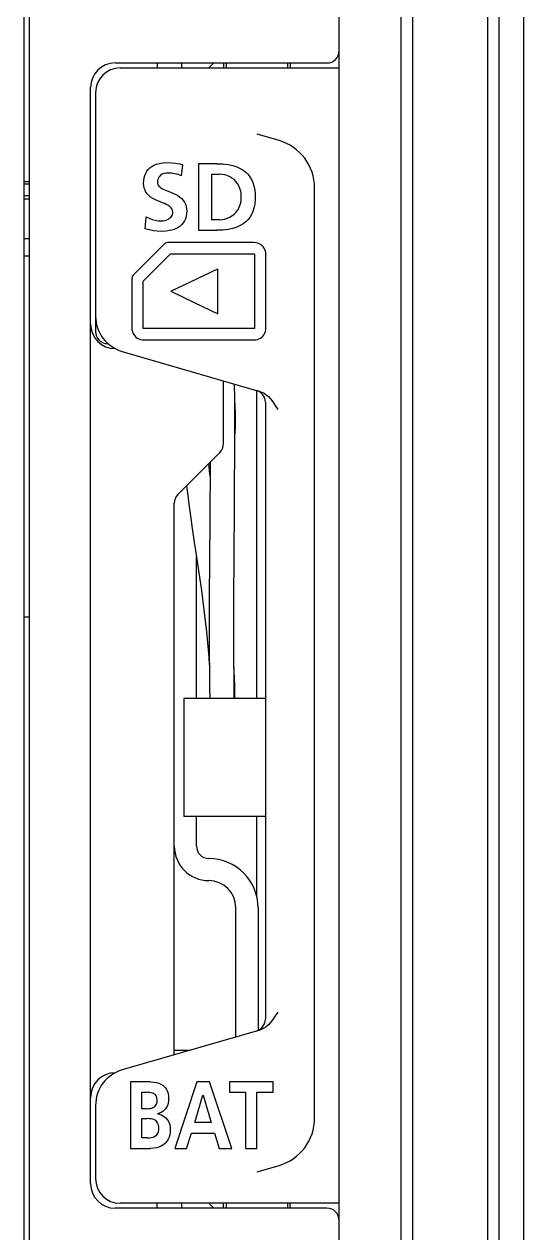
# Model space of a CAD drawing. Extents: x 0 to 563, y 0 to 379.
# Drawn here: x 543.12 to 563.42, y 151.17 to 200.25 of the extents above; entities that cross this region are included whole.
import ezdxf

# ---------------------------------------------------------------- set-up
doc = ezdxf.new("R2010")
doc.units = 0
doc.header["$LTSCALE"] = 32.67
doc.layers.get('0').update_dxf_attribs({"linetype": 'CONTINUOUS'})
doc.layers.add('SURF', color=7, linetype='CONTINUOUS')

msp = doc.modelspace()

# ---------------------------------------------------------------- linework, layer by layer
at = {"color": 7, "linetype": 'CONTINUOUS'}
for p, q in [((563.418, 116.562), (563.418, 251.584)), ((562.418, 117.573), (562.418, 250.573)), ((558.898, 246.573), (558.898, 121.573)), ((561.937, 246.573), (561.937, 121.573)), ((558.418, 245.073), (558.418, 123.073)), ((555.918, 126.073), (555.918, 242.073)), ((543.118, 139.073), (543.118, 237.573)), ((543.318, 237.673), (543.318, 139.073)), ((546.818, 198.673), (555.418, 198.673)), ((547.018, 198.473), (555.918, 198.473)), ((548.518, 198.673), (548.518, 198.473)), ((549.518, 198.473), (549.518, 198.673)), ((550.618, 198.473), (550.818, 198.673)), ((551.218, 198.673), (551.218, 198.473)), ((551.318, 198.673), (551.318, 198.473)), ((553.818, 198.673), (553.818, 198.473)), ((553.918, 198.673), (553.918, 198.473)), ((545.818, 153.173), (545.818, 197.673)), ((546.018, 197.473), (546.018, 187.773)), ((553.475, 195.524), (552.584, 195.782)), ((548.102, 194.274), (548.157, 194.345)), ((548.157, 194.345), (548.223, 194.409)), ((548.223, 194.409), (548.3, 194.467)), ((548.3, 194.467), (548.39, 194.519)), ((548.39, 194.519), (548.496, 194.563)), ((548.496, 194.563), (548.618, 194.597)), ((548.618, 194.597), (548.758, 194.62)), ((548.758, 194.62), (548.916, 194.629)), ((548.916, 194.629), (549.102, 194.622)), ((549.102, 194.622), (549.271, 194.602)), ((549.271, 194.602), (549.424, 194.572)), ((549.424, 194.572), (549.562, 194.532)), ((549.512, 194.087), (549.562, 194.532)), ((550.946, 194.582), (550.207, 194.582)), ((550.207, 194.582), (550.207, 191.881)), ((550.946, 194.582), (551.193, 194.574)), ((551.193, 194.574), (551.409, 194.548)), ((551.409, 194.548), (551.597, 194.508)), ((551.597, 194.508), (551.759, 194.456)), ((551.759, 194.456), (551.897, 194.394)), ((551.897, 194.394), (552.015, 194.324)), ((543.318, 193.848), (543.118, 193.848)), ((547.971, 193.786), (547.975, 193.898)), ((547.975, 193.898), (547.991, 194.007)), ((547.991, 194.007), (548.018, 194.107)), ((548.018, 194.107), (548.056, 194.195)), ((548.056, 194.195), (548.102, 194.274)), ((548.54, 193.89), (548.536, 193.828)), ((548.551, 193.945), (548.54, 193.89)), ((548.569, 193.995), (548.551, 193.945)), ((548.593, 194.038), (548.569, 193.995)), ((548.624, 194.077), (548.593, 194.038)), ((548.66, 194.111), (548.624, 194.077)), ((548.704, 194.141), (548.66, 194.111)), ((548.755, 194.166), (548.704, 194.141)), ((548.814, 194.185), (548.755, 194.166)), ((548.883, 194.198), (548.814, 194.185)), ((548.962, 194.203), (548.883, 194.198)), ((549.097, 194.196), (548.962, 194.203)), ((549.235, 194.174), (549.097, 194.196)), ((549.375, 194.138), (549.235, 194.174)), ((549.512, 194.087), (549.375, 194.138)), ((550.748, 194.157), (551.05, 194.157)), ((550.748, 192.307), (550.748, 194.157)), ((551.159, 194.15), (551.05, 194.157)), ((551.266, 194.131), (551.159, 194.15)), ((551.37, 194.099), (551.266, 194.131)), ((551.468, 194.055), (551.37, 194.099)), ((551.56, 194), (551.468, 194.055)), ((551.643, 193.935), (551.56, 194)), ((551.718, 193.86), (551.643, 193.935)), ((551.783, 193.776), (551.718, 193.86)), ((552.015, 194.324), (552.119, 194.244)), ((552.119, 194.244), (552.209, 194.155)), ((552.209, 194.155), (552.287, 194.056)), ((552.287, 194.056), (552.353, 193.947)), ((552.353, 193.947), (552.408, 193.825)), ((543.318, 193.748), (543.118, 193.748)), ((547.979, 193.68), (547.971, 193.786)), ((547.999, 193.587), (547.979, 193.68)), ((548.028, 193.504), (547.999, 193.587)), ((548.067, 193.428), (548.028, 193.504)), ((548.116, 193.358), (548.067, 193.428)), ((548.178, 193.291), (548.116, 193.358)), ((548.536, 193.828), (548.54, 193.786)), ((548.54, 193.786), (548.55, 193.747)), ((548.55, 193.747), (548.567, 193.709)), ((548.567, 193.709), (548.592, 193.674)), ((548.592, 193.674), (548.624, 193.64)), ((548.624, 193.64), (548.665, 193.608)), ((548.665, 193.608), (548.714, 193.578)), ((548.714, 193.578), (548.77, 193.548)), ((548.77, 193.548), (548.833, 193.52)), ((548.833, 193.52), (548.904, 193.491)), ((548.904, 193.491), (549.065, 193.429)), ((549.065, 193.429), (549.157, 193.391)), ((549.157, 193.391), (549.256, 193.346)), ((551.837, 193.683), (551.783, 193.776)), ((551.882, 193.582), (551.837, 193.683)), ((551.914, 193.472), (551.882, 193.582)), ((551.934, 193.354), (551.914, 193.472)), ((552.408, 193.825), (552.453, 193.683)), ((552.453, 193.683), (552.486, 193.515)), ((552.486, 193.515), (552.503, 193.328)), ((554.918, 155.829), (554.918, 193.603)), ((543.318, 193.272), (543.118, 193.272)), ((543.318, 193.148), (543.118, 193.148)), ((548.255, 193.227), (548.178, 193.291)), ((548.347, 193.168), (548.255, 193.227)), ((548.45, 193.114), (548.347, 193.168)), ((548.552, 193.069), (548.45, 193.114)), ((548.647, 193.03), (548.552, 193.069)), ((548.734, 192.996), (548.647, 193.03)), ((548.813, 192.964), (548.734, 192.996)), ((548.885, 192.932), (548.813, 192.964)), ((548.948, 192.9), (548.885, 192.932)), ((549.004, 192.865), (548.948, 192.9)), ((549.051, 192.83), (549.004, 192.865)), ((549.256, 193.346), (549.356, 193.292)), ((549.356, 193.292), (549.446, 193.231)), ((549.446, 193.231), (549.522, 193.165)), ((549.522, 193.165), (549.584, 193.095)), ((549.584, 193.095), (549.633, 193.02)), ((549.633, 193.02), (549.67, 192.941)), ((549.67, 192.941), (549.698, 192.854)), ((551.838, 192.781), (551.882, 192.883)), ((551.882, 192.883), (551.914, 192.993)), ((551.914, 192.993), (551.934, 193.11)), ((551.94, 193.232), (551.934, 193.354)), ((551.934, 193.11), (551.94, 193.232)), ((552.486, 192.946), (552.453, 192.779)), ((552.503, 193.134), (552.486, 192.946)), ((552.503, 193.328), (552.503, 193.134)), ((548.064, 192.426), (548.014, 191.939)), ((548.064, 192.426), (548.193, 192.365)), ((549.027, 192.366), (549.07, 192.403)), ((549.088, 192.792), (549.051, 192.83)), ((549.07, 192.403), (549.103, 192.441)), ((549.117, 192.753), (549.088, 192.792)), ((549.103, 192.441), (549.127, 192.482)), ((549.137, 192.712), (549.117, 192.753)), ((549.127, 192.482), (549.144, 192.527)), ((549.15, 192.668), (549.137, 192.712)), ((549.144, 192.527), (549.154, 192.574)), ((549.155, 192.621), (549.15, 192.668)), ((549.154, 192.574), (549.155, 192.621)), ((549.698, 192.441), (549.67, 192.346)), ((549.698, 192.854), (549.715, 192.756)), ((549.715, 192.544), (549.698, 192.441)), ((549.715, 192.756), (549.721, 192.651)), ((549.721, 192.651), (549.715, 192.544)), ((551.371, 192.365), (551.469, 192.409)), ((551.469, 192.409), (551.561, 192.464)), ((551.561, 192.464), (551.644, 192.529)), ((551.644, 192.529), (551.719, 192.604)), ((551.719, 192.604), (551.783, 192.688)), ((551.783, 192.688), (551.838, 192.781)), ((552.286, 192.405), (552.208, 192.307)), ((552.352, 192.514), (552.286, 192.405)), ((552.407, 192.637), (552.352, 192.514)), ((552.453, 192.779), (552.407, 192.637)), ((548.198, 191.893), (548.014, 191.939)), ((548.193, 192.365), (548.321, 192.317)), ((548.366, 191.859), (548.198, 191.893)), ((548.321, 192.317), (548.446, 192.285)), ((548.446, 192.285), (548.565, 192.266)), ((548.565, 192.266), (548.676, 192.26)), ((548.676, 192.26), (548.762, 192.266)), ((548.762, 192.266), (548.841, 192.281)), ((548.841, 192.281), (548.912, 192.304)), ((548.912, 192.304), (548.975, 192.332)), ((548.975, 192.332), (549.027, 192.366)), ((549.169, 191.9), (549.037, 191.865)), ((549.282, 191.943), (549.169, 191.9)), ((549.378, 191.994), (549.282, 191.943)), ((549.458, 192.051), (549.378, 191.994)), ((549.527, 192.114), (549.458, 192.051)), ((549.584, 192.183), (549.527, 192.114)), ((549.632, 192.26), (549.584, 192.183)), ((549.67, 192.346), (549.632, 192.26)), ((551.05, 192.307), (550.748, 192.307)), ((551.192, 191.89), (550.946, 191.881)), ((551.05, 192.307), (551.159, 192.313)), ((551.159, 192.313), (551.267, 192.333)), ((551.409, 191.915), (551.192, 191.89)), ((551.267, 192.333), (551.371, 192.365)), ((551.596, 191.955), (551.409, 191.915)), ((551.758, 192.007), (551.596, 191.955)), ((551.896, 192.069), (551.758, 192.007)), ((552.014, 192.139), (551.896, 192.069)), ((552.117, 192.218), (552.014, 192.139)), ((552.208, 192.307), (552.117, 192.218)), ((543.118, 191.548), (543.318, 191.548)), ((548.528, 191.841), (548.366, 191.859)), ((548.707, 191.834), (548.528, 191.841)), ((548.883, 191.843), (548.707, 191.834)), ((549.037, 191.865), (548.883, 191.843)), ((550.207, 191.881), (550.946, 191.881)), ((548.809, 191.314), (547.56, 190.067)), ((548.688, 190.542), (549.066, 190.919)), ((548.836, 191.338), (548.809, 191.314)), ((548.866, 191.356), (548.836, 191.338)), ((548.9, 191.369), (548.866, 191.356)), ((548.935, 191.378), (548.9, 191.369)), ((548.97, 191.381), (548.935, 191.378)), ((552.461, 191.381), (548.97, 191.381)), ((549.066, 190.919), (552.461, 190.919)), ((552.527, 191.376), (552.461, 191.381)), ((552.461, 190.919), (552.465, 190.918)), ((552.465, 190.918), (552.469, 190.916)), ((552.469, 190.916), (552.474, 190.913)), ((552.474, 190.913), (552.477, 190.909)), ((552.477, 190.909), (552.479, 190.904)), ((552.479, 190.904), (552.48, 190.9)), ((552.595, 191.361), (552.527, 191.376)), ((552.66, 191.336), (552.595, 191.361)), ((552.721, 191.303), (552.66, 191.336)), ((552.777, 191.262), (552.721, 191.303)), ((552.825, 191.214), (552.777, 191.262)), ((552.865, 191.158), (552.825, 191.214)), ((552.898, 191.097), (552.865, 191.158)), ((552.922, 191.033), (552.898, 191.097)), ((552.937, 190.966), (552.922, 191.033)), ((552.942, 190.9), (552.937, 190.966)), ((543.118, 190.848), (543.318, 190.848)), ((547.955, 189.809), (548.688, 190.542)), ((552.48, 190.9), (552.48, 187.908)), ((552.942, 187.908), (552.942, 190.9)), ((547.496, 189.938), (547.493, 189.904)), ((547.504, 189.974), (547.496, 189.938)), ((547.518, 190.007), (547.504, 189.974)), ((547.536, 190.038), (547.518, 190.007)), ((547.56, 190.067), (547.536, 190.038)), ((549.081, 189.406), (550.983, 190.319)), ((550.983, 188.489), (550.983, 190.319)), ((547.493, 189.904), (547.493, 187.908)), ((547.955, 187.889), (547.955, 189.809)), ((549.081, 189.405), (550.031, 188.947)), ((550.031, 188.947), (550.983, 188.489)), ((547.493, 187.908), (547.498, 187.842)), ((547.498, 187.842), (547.513, 187.775)), ((547.513, 187.775), (547.537, 187.711)), ((547.537, 187.711), (547.569, 187.65)), ((547.569, 187.65), (547.61, 187.594)), ((547.61, 187.594), (547.658, 187.546)), ((547.658, 187.546), (547.713, 187.505)), ((547.713, 187.505), (547.774, 187.472)), ((547.774, 187.472), (547.84, 187.447)), ((552.461, 187.889), (547.955, 187.889)), ((552.465, 187.89), (552.461, 187.889)), ((552.469, 187.892), (552.465, 187.89)), ((552.474, 187.895), (552.469, 187.892)), ((552.477, 187.899), (552.474, 187.895)), ((552.479, 187.904), (552.477, 187.899)), ((552.48, 187.908), (552.479, 187.904)), ((552.594, 187.447), (552.658, 187.471)), ((552.658, 187.471), (552.719, 187.504)), ((552.719, 187.504), (552.775, 187.544)), ((552.775, 187.544), (552.823, 187.593)), ((552.823, 187.593), (552.864, 187.648)), ((552.864, 187.648), (552.898, 187.709)), ((552.898, 187.709), (552.922, 187.774)), ((552.922, 187.774), (552.937, 187.842)), ((552.937, 187.842), (552.942, 187.908)), ((546.518, 187.273), (546.529, 187.273)), ((547.84, 187.447), (547.907, 187.432)), ((547.907, 187.432), (547.973, 187.428)), ((547.973, 187.428), (552.461, 187.428)), ((552.461, 187.428), (552.527, 187.432)), ((552.527, 187.432), (552.594, 187.447)), ((547.1, 186.96), (552.691, 185.339)), ((551.218, 183.217), (551.218, 185.766)), ((552.568, 172.873), (552.568, 185.374)), ((552.691, 185.339), (552.776, 185.309)), ((552.776, 185.309), (552.862, 185.265)), ((552.862, 185.265), (552.95, 185.205)), ((552.95, 185.205), (553.04, 185.128)), ((553.04, 185.128), (553.131, 185.03)), ((553.131, 185.03), (553.225, 184.91)), ((552.918, 184.898), (552.918, 159.849)), ((553.225, 184.91), (553.32, 184.768)), ((553.32, 184.768), (553.418, 184.608)), ((549.364, 181.156), (551.071, 182.863)), ((549.218, 158.401), (549.218, 180.803)), ((550.118, 172.873), (550.118, 178.631)), ((543.318, 176.173), (543.118, 176.173)), ((552.918, 172.873), (549.602, 172.873)), ((549.602, 172.873), (549.602, 168.073)), ((552.918, 168.073), (549.602, 168.073)), ((550.118, 166.873), (550.118, 168.073)), ((552.568, 164.815), (552.568, 168.073)), ((551.718, 159.126), (551.718, 164.373)), ((552.618, 164.373), (552.618, 159.391)), ((553.418, 160.139), (553.32, 159.979)), ((552.949, 159.541), (552.861, 159.482)), ((553.039, 159.618), (552.949, 159.541)), ((553.131, 159.715), (553.039, 159.618)), ((553.224, 159.836), (553.131, 159.715)), ((553.32, 159.979), (553.224, 159.836)), ((552.691, 159.408), (547.1, 157.787)), ((552.775, 159.438), (552.691, 159.408)), ((552.861, 159.482), (552.775, 159.438)), ((549.813, 158.573), (549.218, 158.573)), ((548.246, 157.304), (547.444, 157.304)), ((547.444, 157.304), (547.444, 154.602)), ((548.246, 157.304), (548.379, 157.297)), ((548.379, 157.297), (548.493, 157.278)), ((548.493, 157.278), (548.591, 157.248)), ((548.591, 157.248), (548.674, 157.212)), ((548.674, 157.212), (548.745, 157.168)), ((548.745, 157.168), (548.805, 157.116)), ((548.805, 157.116), (548.857, 157.058)), ((548.857, 157.058), (548.9, 156.992)), ((550.134, 157.304), (549.239, 154.602)), ((550.654, 157.304), (550.134, 157.304)), ((551.555, 154.602), (550.654, 157.304)), ((553.231, 157.304), (551.455, 157.304)), ((551.455, 157.304), (551.455, 156.878)), ((553.231, 156.878), (553.231, 157.304)), ((547.904, 156.878), (548.082, 156.878)), ((547.904, 156.213), (547.904, 156.878)), ((548.155, 156.877), (548.082, 156.878)), ((548.221, 156.872), (548.155, 156.877)), ((548.281, 156.863), (548.221, 156.872)), ((548.334, 156.849), (548.281, 156.863)), ((548.379, 156.829), (548.334, 156.849)), ((548.418, 156.804), (548.379, 156.829)), ((548.451, 156.774), (548.418, 156.804)), ((548.478, 156.739), (548.451, 156.774)), ((548.499, 156.698), (548.478, 156.739)), ((548.514, 156.652), (548.499, 156.698)), ((548.523, 156.6), (548.514, 156.652)), ((548.526, 156.541), (548.523, 156.6)), ((548.9, 156.992), (548.936, 156.916)), ((548.936, 156.916), (548.963, 156.828)), ((548.963, 156.828), (548.98, 156.727)), ((548.98, 156.727), (548.986, 156.611)), ((548.986, 156.611), (548.98, 156.513)), ((550.049, 155.647), (550.381, 156.762)), ((550.381, 156.762), (550.387, 156.762)), ((550.387, 156.762), (550.72, 155.647)), ((551.455, 156.878), (552.113, 156.878)), ((552.113, 156.878), (552.113, 154.602)), ((552.573, 156.878), (553.231, 156.878)), ((552.573, 154.602), (552.573, 156.878)), ((546.018, 156.346), (546.018, 153.373)), ((548.092, 156.213), (547.904, 156.213)), ((548.092, 156.213), (548.172, 156.216)), ((548.172, 156.216), (548.244, 156.225)), ((548.244, 156.225), (548.306, 156.24)), ((548.306, 156.24), (548.36, 156.261)), ((548.36, 156.261), (548.404, 156.287)), ((548.404, 156.287), (548.442, 156.318)), ((548.442, 156.318), (548.472, 156.352)), ((548.472, 156.352), (548.495, 156.391)), ((548.495, 156.391), (548.512, 156.436)), ((548.512, 156.436), (548.522, 156.485)), ((548.522, 156.485), (548.526, 156.541)), ((548.681, 156.061), (548.608, 156.03)), ((548.746, 156.102), (548.681, 156.061)), ((548.805, 156.15), (548.746, 156.102)), ((548.856, 156.206), (548.805, 156.15)), ((548.9, 156.27), (548.856, 156.206)), ((548.936, 156.343), (548.9, 156.27)), ((548.963, 156.423), (548.936, 156.343)), ((548.98, 156.513), (548.963, 156.423)), ((547.904, 155.81), (548.121, 155.81)), ((547.904, 155.028), (547.904, 155.81)), ((548.201, 155.807), (548.121, 155.81)), ((548.271, 155.8), (548.201, 155.807)), ((548.333, 155.787), (548.271, 155.8)), ((548.387, 155.769), (548.333, 155.787)), ((548.435, 155.745), (548.387, 155.769)), ((548.476, 155.715), (548.435, 155.745)), ((548.511, 155.679), (548.476, 155.715)), ((548.541, 155.638), (548.511, 155.679)), ((548.608, 156.03), (548.529, 156.007)), ((548.529, 156), (548.529, 156.007)), ((548.529, 156), (548.61, 155.985)), ((548.565, 155.59), (548.541, 155.638)), ((548.581, 155.536), (548.565, 155.59)), ((548.61, 155.985), (548.687, 155.961)), ((548.687, 155.961), (548.757, 155.928)), ((548.757, 155.928), (548.821, 155.887)), ((548.821, 155.887), (548.879, 155.837)), ((548.879, 155.837), (548.929, 155.779)), ((548.929, 155.779), (548.972, 155.714)), ((548.972, 155.714), (549.007, 155.642)), ((549.007, 155.642), (549.033, 155.563)), ((550.72, 155.647), (550.049, 155.647)), ((548.354, 155.06), (548.412, 155.084)), ((548.412, 155.084), (548.46, 155.113)), ((548.46, 155.113), (548.501, 155.148)), ((548.501, 155.148), (548.535, 155.187)), ((548.535, 155.187), (548.561, 155.232)), ((548.561, 155.232), (548.579, 155.283)), ((548.579, 155.283), (548.591, 155.34)), ((548.591, 155.474), (548.581, 155.536)), ((548.595, 155.404), (548.591, 155.474)), ((548.591, 155.34), (548.595, 155.404)), ((549.032, 155.154), (549.006, 155.06)), ((549.049, 155.262), (549.032, 155.154)), ((549.033, 155.563), (549.05, 155.477)), ((549.055, 155.384), (549.049, 155.262)), ((549.05, 155.477), (549.055, 155.384)), ((549.716, 154.602), (549.917, 155.222)), ((549.917, 155.222), (550.848, 155.222)), ((550.848, 155.222), (551.045, 154.602)), ((547.444, 154.602), (548.246, 154.602)), ((548.121, 155.028), (547.904, 155.028)), ((548.121, 155.028), (548.21, 155.032)), ((548.21, 155.032), (548.287, 155.043)), ((548.378, 154.609), (548.246, 154.602)), ((548.287, 155.043), (548.354, 155.06)), ((548.493, 154.628), (548.378, 154.609)), ((548.593, 154.657), (548.493, 154.628)), ((548.68, 154.693), (548.593, 154.657)), ((548.756, 154.735), (548.68, 154.693)), ((548.822, 154.785), (548.756, 154.735)), ((548.879, 154.841), (548.822, 154.785)), ((548.929, 154.905), (548.879, 154.841)), ((548.971, 154.978), (548.929, 154.905)), ((549.006, 155.06), (548.971, 154.978)), ((549.239, 154.602), (549.716, 154.602)), ((551.045, 154.602), (551.555, 154.602)), ((552.113, 154.602), (552.573, 154.602)), ((552.584, 153.65), (553.475, 153.908)), ((555.418, 152.173), (546.818, 152.173)), ((555.918, 152.373), (547.018, 152.373)), ((548.518, 152.173), (548.518, 152.373)), ((549.518, 152.173), (549.518, 152.373)), ((550.618, 152.373), (550.818, 152.173)), ((551.218, 152.173), (551.218, 152.373)), ((551.318, 152.373), (551.318, 152.173)), ((553.818, 152.373), (553.818, 152.173)), ((553.918, 152.173), (553.918, 152.373))]:
    msp.add_line(p, q, dxfattribs=at)
for centre, radius, start, end in [((555.418, 199.173), 0.5, 270, 360), ((546.818, 197.673), 1, 90, 180), ((547.018, 197.473), 1, 90, 180), ((552.918, 193.603), 2, 0, 73.8355), ((546.818, 188.073), 1, 180, 270), ((547.518, 188.4), 1.5, 180, 253.8355), ((546.518, 187.773), 0.5, 180, 270), ((552.418, 184.898), 0.5, 0, 73.8356), ((550.718, 183.217), 0.5, 315, 360), ((549.718, 180.803), 0.5, 135, 180), ((550.618, 166.873), 1.4, 180, 270), ((550.618, 166.873), 0.5, 180, 270), ((550.618, 164.373), 2, 0, 90), ((550.618, 164.373), 1.1, 0, 90), ((552.418, 159.849), 0.5, 286.1645, 360), ((546.818, 156.673), 1, 90, 180), ((547.518, 156.346), 1.5, 106.1645, 180), ((552.918, 155.829), 2, 286.1645, 360), ((546.818, 153.173), 1, 180, 270), ((547.018, 153.373), 1, 180, 270), ((555.418, 151.673), 0.5, 0, 90)]:
    msp.add_arc(centre, radius, start, end, dxfattribs=at)
at = {"layer": 'SURF', "color": 7, "linetype": 'CONTINUOUS'}
for p, q in [((551.663, 185.556), (551.661, 185.638)), ((551.667, 185.421), (551.663, 185.556)), ((551.67, 185.26), (551.667, 185.421)), ((551.673, 185.069), (551.67, 185.26)), ((551.681, 184.993), (551.672, 185.164)), ((551.676, 184.766), (551.673, 185.069)), ((551.678, 184.403), (551.676, 184.766)), ((551.693, 184.745), (551.681, 184.993)), ((551.702, 184.472), (551.693, 184.745)), ((551.679, 183.977), (551.678, 184.403)), ((551.7, 183.862), (551.705, 184.176)), ((551.705, 184.176), (551.702, 184.472)), ((551.679, 183.486), (551.679, 183.977)), ((551.683, 183.533), (551.7, 183.862)), ((551.676, 182.773), (551.679, 183.486)), ((551.679, 183.483), (551.683, 183.533)), ((551.669, 181.576), (551.676, 182.773)), ((550.662, 181.979), (550.614, 182.406)), ((550.675, 182.467), (550.671, 181.829)), ((550.671, 181.902), (550.662, 181.979)), ((550.671, 181.829), (550.663, 180.743)), ((549.712, 181.504), (549.749, 181.216)), ((549.749, 181.216), (549.809, 180.765)), ((551.66, 180.35), (551.669, 181.576)), ((549.809, 180.765), (549.875, 180.285)), ((550.663, 180.743), (550.66, 180.344)), ((549.875, 180.285), (549.949, 179.771)), ((550.66, 180.344), (550.646, 178.274)), ((551.65, 178.908), (551.66, 180.35)), ((549.949, 179.771), (550.031, 179.218)), ((550.031, 179.218), (550.119, 178.621)), ((551.645, 178.09), (551.65, 178.908)), ((550.119, 178.621), (550.215, 177.972)), ((550.646, 178.274), (550.64, 177.181)), ((550.215, 177.972), (550.317, 177.259)), ((551.642, 177.504), (551.645, 178.09)), ((550.317, 177.259), (550.423, 176.467)), ((550.64, 177.181), (550.638, 176.585)), ((551.639, 176.879), (551.642, 177.504)), ((551.637, 176.211), (551.639, 176.879)), ((550.423, 176.467), (550.529, 175.578)), ((550.638, 176.585), (550.637, 175.949)), ((551.636, 175.858), (551.637, 176.211)), ((550.637, 175.949), (550.636, 175.614)), ((551.636, 175.491), (551.636, 175.858)), ((550.529, 175.578), (550.624, 174.546)), ((550.636, 175.614), (550.636, 175.267)), ((550.636, 175.267), (550.637, 174.907)), ((551.637, 175.11), (551.636, 175.491)), ((550.637, 174.907), (550.638, 174.531)), ((551.638, 174.712), (551.637, 175.11)), ((551.64, 174.296), (551.638, 174.712)), ((550.624, 174.546), (550.64, 174.232)), ((550.638, 174.531), (550.641, 174.139)), ((551.643, 173.859), (551.64, 174.296)), ((551.682, 173.378), (551.64, 174.258)), ((550.641, 174.139), (550.644, 173.729)), ((550.644, 173.729), (550.649, 173.295)), ((551.648, 173.396), (551.643, 173.859)), ((550.649, 173.295), (550.656, 172.873)), ((551.656, 172.904), (551.648, 173.396)), ((551.675, 172.873), (551.682, 173.378)), ((551.656, 172.873), (551.656, 172.904))]:
    msp.add_line(p, q, dxfattribs=at)

doc.saveas('drawing.dxf')
